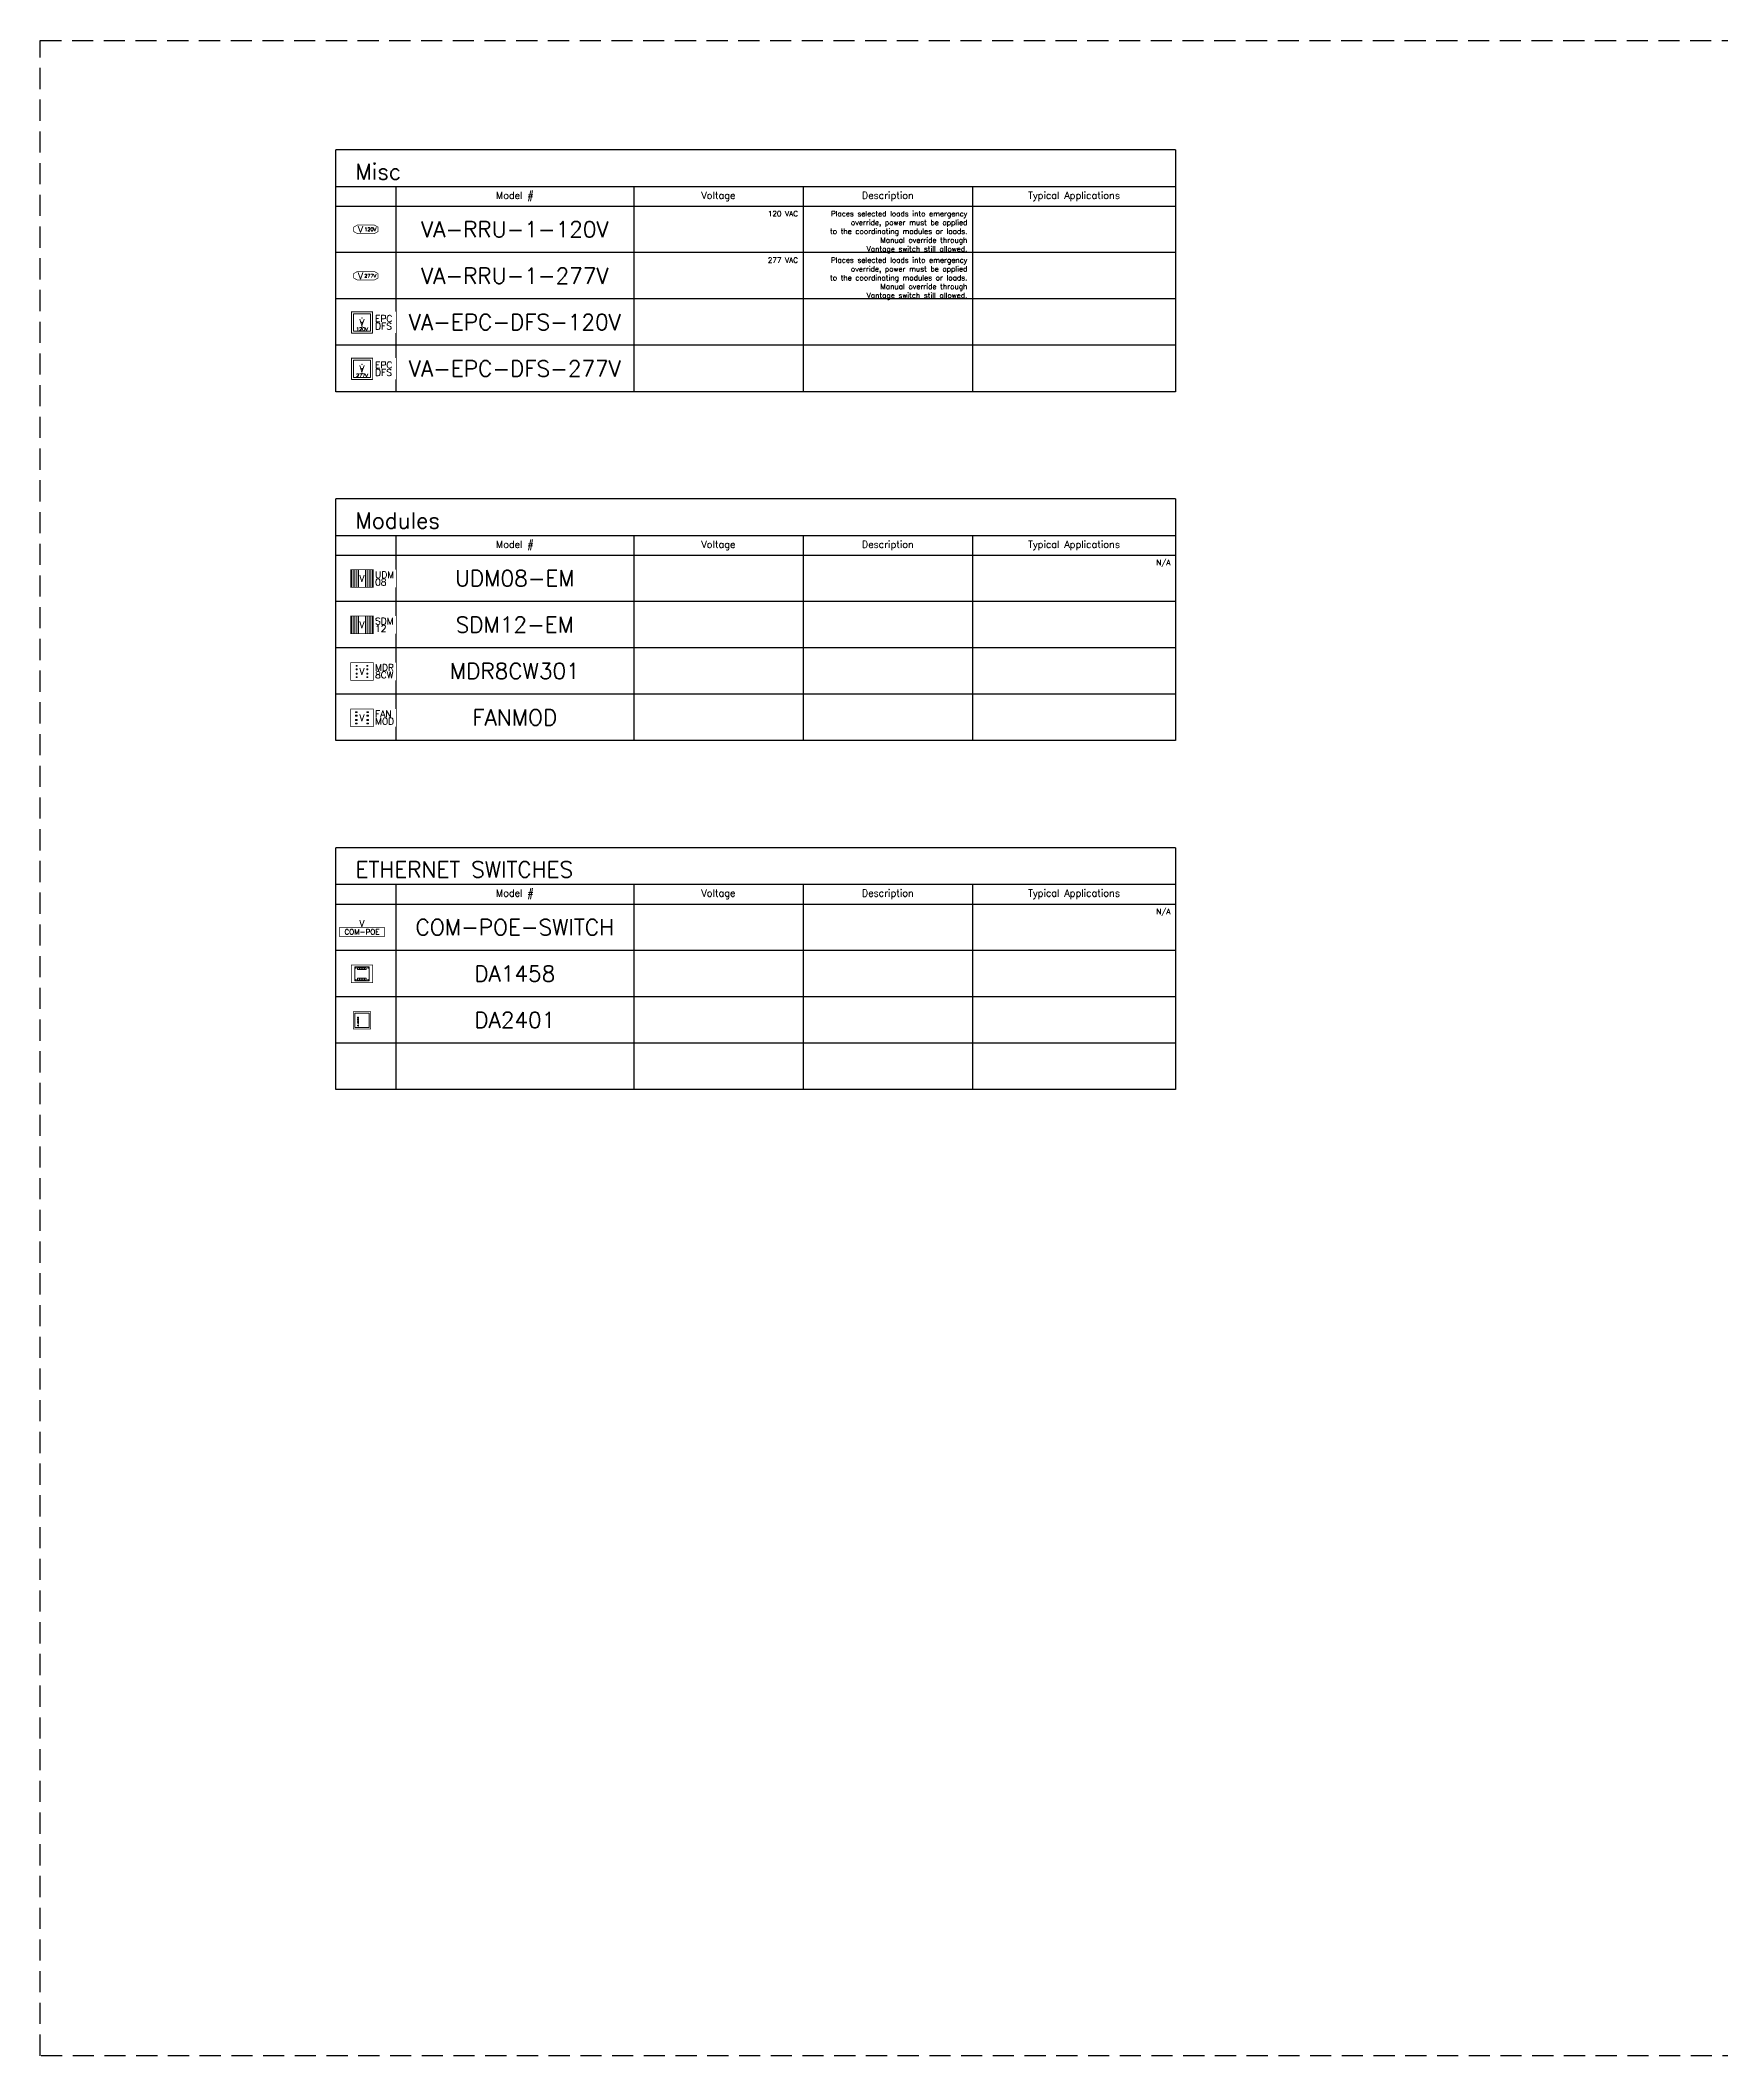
# Model space of a CAD drawing. Header units: inches. Extents: x -13775 to 9910, y -4933 to 5507.
# Drawn here: x -7856 to -5948, y -888 to 1399 of the extents above; entities that cross this region are included whole.
import ezdxf
from ezdxf.enums import TextEntityAlignment as Align

# ---------------------------------------------------------------- set-up
doc = ezdxf.new("R2010")
doc.units = ezdxf.units.IN
doc.header["$LTSCALE"] = 48
doc.header["$MEASUREMENT"] = 0
doc.linetypes.add('DASHED', pattern=[0.75, 0.5, -0.25])
doc.layers.add('Boxes', color=7, linetype='Continuous')
doc.layers.add('Text', color=7, linetype='Continuous')
doc.layers.add('WATTSTOPPER', color=160, linetype='Continuous', lineweight=0)
doc.styles.add('ROMANC', font='COMPLEX.SHX')
doc.styles.add('ROMANS', font='ROMANS')
doc.styles.add('WSNotes', font='complex.shx', dxfattribs={"height": 18})

# ---------------------------------------------------------------- blocks, each defined once
blk = doc.blocks.new('VA-RRU-1-120V')
at = {"style": 'ROMANC'}
blk.add_attdef('CIRCUIT', text='', height=6, dxfattribs=at).set_placement((-14.7, -18.6), align=Align.TOP_CENTER)
at = {"style": 'WSNotes', "flags": 1}
blk.add_attdef('ROOMID', (30.8, -17.4), '', height=10.6, dxfattribs=at)
at = {"linetype": 'Continuous'}
blk.add_wipeout([(9.7, -4.8), (-9.7, -4.8), (-13.8, -2.5), (-13.8, 2.5), (-9.7, 4.8), (9.7, 4.8), (13.8, 2.5), (13.8, -2.5)], dxfattribs=at)
at = {"linetype": 'Continuous', "const_width": 0.75}
blk.add_lwpolyline([(9.7, -4.8), (-9.7, -4.8), (-13.8, -2.5), (-13.8, 2.5), (-9.7, 4.8), (9.7, 4.8), (13.8, 2.5), (13.8, -2.5)], close=True, dxfattribs=at)
at = {"style": 'ROMANC'}
for s, height, p in [('V', 7.51, (-6.2, 0)), ('120V', 4, (5, 0))]:
    blk.add_text(s, height=height, dxfattribs=at).set_placement(p, align=Align.MIDDLE_CENTER)
for tag, p in [('PANELID', (-32.2, -17.4)), ('PAIR', (7, -17.6))]:
    blk.add_attdef(tag, p, '', height=6, dxfattribs=at)
blk = doc.blocks.new('VA-RRU-1-277V')
at = {"style": 'ROMANC'}
blk.add_attdef('CIRCUIT', text='', height=6, dxfattribs=at).set_placement((-14.7, -18.6), align=Align.TOP_CENTER)
at = {"style": 'WSNotes', "flags": 1}
blk.add_attdef('ROOMID', (30.8, -17.4), '', height=10.6, dxfattribs=at)
at = {"linetype": 'Continuous'}
blk.add_wipeout([(9.7, -4.8), (-9.7, -4.8), (-13.8, -2.5), (-13.8, 2.5), (-9.7, 4.8), (9.7, 4.8), (13.8, 2.5), (13.8, -2.5)], dxfattribs=at)
at = {"linetype": 'Continuous', "const_width": 0.75}
blk.add_lwpolyline([(9.7, -4.8), (-9.7, -4.8), (-13.8, -2.5), (-13.8, 2.5), (-9.7, 4.8), (9.7, 4.8), (13.8, 2.5), (13.8, -2.5)], close=True, dxfattribs=at)
at = {"style": 'ROMANC'}
for s, height, p in [('V', 7.51, (-6.2, 0)), ('277V', 4, (5, 0))]:
    blk.add_text(s, height=height, dxfattribs=at).set_placement(p, align=Align.MIDDLE_CENTER)
for tag, p in [('PANELID', (-32.2, -17.4)), ('PAIR', (7, -17.6))]:
    blk.add_attdef(tag, p, '', height=6, dxfattribs=at)
blk = doc.blocks.new('UDM08-EM')
blk.add_wipeout([(-12.9, 10), (38.6, 10), (38.6, -10), (-12.9, -10)])
for p, q in [((-12, -10), (-12, 10)), ((-10, -10), (-10, 10)), ((-8, -10), (-8, 10)), ((-6, -10), (-6, 10)), ((-4, -10.1), (-4, 9.9)), ((4, -10.1), (4, 9.9)), ((6, -10), (6, 10)), ((8, -10), (8, 10)), ((10, -10), (10, 10)), ((12, -10), (12, 10))]:
    blk.add_line(p, q)
at = {"linetype": 'Continuous', "const_width": 0.75}
blk.add_lwpolyline([(-12.9, 10), (12.9, 10), (12.9, -10), (-12.9, -10)], close=True, dxfattribs=at)
at = {"style": 'ROMANC'}
blk.add_text('V', height=7.51, dxfattribs=at).set_placement((0, 0), align=Align.MIDDLE_CENTER)
for s, p in [('UDM', (14.9, 0.6)), ('08', (14.9, -7.8))]:
    blk.add_text(s, height=7.51, dxfattribs=at).set_placement(p)
at = {"flags": 1}
for tag, p, height, style in [('VMAIN', (39.6, 9.2), 6, 'ROMANC'), ('VSECONDARY', (39.6, 2), 6, 'ROMANC'), ('VAUXILIARY', (39.6, -5.1), 6, 'ROMANC'), ('ROOMID', (39.6, -17.4), 10.6, 'WSNotes')]:
    blk.add_attdef(tag, p, '', height=height, dxfattribs=dict(at, style=style))
at = {"style": 'ROMANC'}
for tag, p in [('PANELID', (-23.4, -17.4)), ('PAIR', (15.8, -17.6))]:
    blk.add_attdef(tag, p, '', height=6, dxfattribs=at)
blk.add_attdef('CIRCUIT', text='', height=6, dxfattribs=at).set_placement((-5.9, -18.6), align=Align.TOP_CENTER)
blk = doc.blocks.new('SDM12-EM')
blk.add_wipeout([(-12.9, 10), (38.6, 10), (38.6, -10), (-12.9, -10)])
for p, q in [((-12, -10), (-12, 10)), ((-10, -10), (-10, 10)), ((-8, -10), (-8, 10)), ((-6, -10), (-6, 10)), ((-4, -10.1), (-4, 9.9)), ((4, -10.1), (4, 9.9)), ((6, -10), (6, 10)), ((8, -10), (8, 10)), ((10, -10), (10, 10)), ((12, -10), (12, 10))]:
    blk.add_line(p, q)
at = {"linetype": 'Continuous', "const_width": 0.75}
blk.add_lwpolyline([(-12.9, 10), (12.9, 10), (12.9, -10), (-12.9, -10)], close=True, dxfattribs=at)
at = {"style": 'ROMANC'}
blk.add_text('V', height=7.51, dxfattribs=at).set_placement((0, 0), align=Align.MIDDLE_CENTER)
for s, p in [('SDM', (14.9, 0.6)), ('12', (14.9, -7.8))]:
    blk.add_text(s, height=7.51, dxfattribs=at).set_placement(p)
at = {"flags": 1}
for tag, p, height, style in [('VMAIN', (39.6, 9.2), 6, 'ROMANC'), ('VSECONDARY', (39.6, 2), 6, 'ROMANC'), ('VAUXILIARY', (39.6, -5.1), 6, 'ROMANC'), ('ROOMID', (39.6, -17.4), 10.6, 'WSNotes')]:
    blk.add_attdef(tag, p, '', height=height, dxfattribs=dict(at, style=style))
at = {"style": 'ROMANC'}
for tag, p in [('PANELID', (-23.4, -17.4)), ('PAIR', (15.8, -17.6))]:
    blk.add_attdef(tag, p, '', height=6, dxfattribs=at)
blk.add_attdef('CIRCUIT', text='', height=6, dxfattribs=at).set_placement((-5.9, -18.6), align=Align.TOP_CENTER)
blk = doc.blocks.new('MDR8CW301')
blk.add_wipeout([(-12.9, 10), (38.6, 10), (38.6, -10), (-12.9, -10)])
at = {"linetype": 'Continuous', "const_width": 0.75}
blk.add_lwpolyline([(-12.9, 10), (12.9, 10), (12.9, -10), (-12.9, -10)], close=True, dxfattribs=at)
for points in [[(-5.5, 6.8), (-6.5, 6.8), (-6.5, 5.9), (-5.5, 5.9)], [(-5.5, 2.8), (-6.5, 2.8), (-6.5, 1.9), (-5.5, 1.9)], [(5.5, 6.8), (6.5, 6.8), (6.5, 5.9), (5.5, 5.9)], [(5.5, 2.8), (6.5, 2.8), (6.5, 1.9), (5.5, 1.9)], [(-5.5, -3), (-6.5, -3), (-6.5, -2.1), (-5.5, -2.1)], [(-5.5, -7), (-6.5, -7), (-6.5, -6.1), (-5.5, -6.1)], [(5.5, -3), (6.5, -3), (6.5, -2.1), (5.5, -2.1)], [(5.5, -7), (6.5, -7), (6.5, -6.1), (5.5, -6.1)]]:
    blk.add_lwpolyline(points, close=True)
at = {"style": 'ROMANC'}
blk.add_text('V', height=7.51, dxfattribs=at).set_placement((0, 0), align=Align.MIDDLE_CENTER)
for s, p in [('MDR', (14.9, 0.6)), ('8CW', (14.9, -7.8))]:
    blk.add_text(s, height=7.51, dxfattribs=at).set_placement(p)
at = {"flags": 1}
for tag, p, height, style in [('VMAIN', (39.6, 9.2), 6, 'ROMANC'), ('VSECONDARY', (39.6, 2), 6, 'ROMANC'), ('VAUXILIARY', (39.6, -5.1), 6, 'ROMANC'), ('ROOMID', (39.6, -17.4), 10.6, 'WSNotes')]:
    blk.add_attdef(tag, p, '', height=height, dxfattribs=dict(at, style=style))
at = {"style": 'ROMANC'}
for tag, p in [('PANELID', (-23.4, -17.4)), ('PAIR', (15.8, -17.6))]:
    blk.add_attdef(tag, p, '', height=6, dxfattribs=at)
blk.add_attdef('CIRCUIT', text='', height=6, dxfattribs=at).set_placement((-5.9, -18.6), align=Align.TOP_CENTER)
blk = doc.blocks.new('VA-EPC-DFS-120V')
blk.add_wipeout([(-12.1, 12.1), (38.6, 12.1), (38.6, -12.1), (-12.1, -12.1)])
for p, q in [((-12.1, -12.1), (-12.1, 12.1)), ((-12.1, 12.1), (12.1, 12.1)), ((12.1, -12.1), (12.1, 12.1)), ((-12.1, -12.1), (12.1, -12.1))]:
    blk.add_line(p, q)
at = {"linetype": 'Continuous', "const_width": 0.75}
blk.add_lwpolyline([(-12.1, 12.1), (12.1, 12.1), (12.1, -12.1), (-12.1, -12.1)], close=True, dxfattribs=at)
at = {"linetype": 'Continuous'}
blk.add_lwpolyline([(9.8, 9.6), (9.8, -9.6, -0.414214), (9.6, -9.8), (-9.6, -9.8, -0.414214), (-9.8, -9.6), (-9.8, 9.6, -0.414214), (-9.6, 9.8), (9.6, 9.8, -0.414214)], format="xyb", close=True, dxfattribs=at)
for centre, radius in [((0, 0), 0.5), ((0, 5), 0.25), ((0, -5), 0.25)]:
    blk.add_circle(centre, radius)
at = {"style": 'ROMANC'}
for s, height, p in [('V', 7.51, (0, 0)), ('120V', 4, (0, -7.6))]:
    blk.add_text(s, height=height, dxfattribs=at).set_placement(p, align=Align.MIDDLE_CENTER)
for s, p in [('EPC', (14.9, 0.6)), ('DFS', (14.9, -7.8))]:
    blk.add_text(s, height=7.51, dxfattribs=at).set_placement(p)
for tag, p in [('PANELID', (-23.4, -19.5)), ('PAIR', (15.8, -19.7))]:
    blk.add_attdef(tag, p, '', height=6, dxfattribs=at)
blk.add_attdef('CIRCUIT', text='', height=6, dxfattribs=at).set_placement((-5.9, -20.7), align=Align.TOP_CENTER)
at = {"style": 'WSNotes', "flags": 1}
blk.add_attdef('ROOMID', (39.6, -17.4), '', height=10.6, dxfattribs=at)
blk = doc.blocks.new('VA-EPC-DFS-277V')
blk.add_wipeout([(-12.1, 12.1), (38.6, 12.1), (38.6, -12.1), (-12.1, -12.1)])
for p, q in [((-12.1, -12.1), (-12.1, 12.1)), ((-12.1, 12.1), (12.1, 12.1)), ((-12.1, -12.1), (12.1, -12.1))]:
    blk.add_line(p, q)
at = {"linetype": 'Continuous', "const_width": 0.75}
blk.add_lwpolyline([(-12.1, 12.1), (12.1, 12.1), (12.1, -12.1), (-12.1, -12.1)], close=True, dxfattribs=at)
at = {"linetype": 'Continuous'}
blk.add_lwpolyline([(9.8, 9.6), (9.8, -9.6, -0.414214), (9.6, -9.8), (-9.6, -9.8, -0.414214), (-9.8, -9.6), (-9.8, 9.6, -0.414214), (-9.6, 9.8), (9.6, 9.8, -0.414214)], format="xyb", close=True, dxfattribs=at)
for centre, radius in [((0, 0), 0.5), ((0, 5), 0.25), ((0, -5), 0.25)]:
    blk.add_circle(centre, radius)
at = {"style": 'ROMANC'}
for s, height, p in [('V', 7.51, (0, 0)), ('277V', 4, (0, -7.6))]:
    blk.add_text(s, height=height, dxfattribs=at).set_placement(p, align=Align.MIDDLE_CENTER)
for s, p in [('EPC', (14.9, 0.6)), ('DFS', (14.9, -7.8))]:
    blk.add_text(s, height=7.51, dxfattribs=at).set_placement(p)
for tag, p in [('PANELID', (-23.4, -19.5)), ('PAIR', (15.8, -19.7))]:
    blk.add_attdef(tag, p, '', height=6, dxfattribs=at)
blk.add_attdef('CIRCUIT', text='', height=6, dxfattribs=at).set_placement((-5.9, -20.7), align=Align.TOP_CENTER)
at = {"style": 'WSNotes', "flags": 1}
blk.add_attdef('ROOMID', (39.6, -17.4), '', height=10.6, dxfattribs=at)
blk = doc.blocks.new('FANMOD')
blk.add_wipeout([(-12.9, 10), (38.6, 10), (38.6, -10), (-12.9, -10)])
at = {"linetype": 'Continuous', "const_width": 0.75}
blk.add_lwpolyline([(-12.9, 10), (12.9, 10), (12.9, -10), (-12.9, -10)], close=True, dxfattribs=at)
for points in [[(-5.5, 6.8), (-7.4, 6.8), (-7.4, 5.9), (-5.5, 5.9)], [(-5.5, 2.8), (-7.4, 2.8), (-7.4, 1.9), (-5.5, 1.9)], [(5.5, 6.8), (7.4, 6.8), (7.4, 5.9), (5.5, 5.9)], [(5.5, 2.8), (7.4, 2.8), (7.4, 1.9), (5.5, 1.9)], [(-5.5, -3), (-7.4, -3), (-7.4, -2.1), (-5.5, -2.1)], [(-5.5, -7), (-7.4, -7), (-7.4, -6.1), (-5.5, -6.1)], [(5.5, -3), (7.4, -3), (7.4, -2.1), (5.5, -2.1)], [(5.5, -7), (7.4, -7), (7.4, -6.1), (5.5, -6.1)]]:
    blk.add_lwpolyline(points, close=True)
at = {"style": 'ROMANC'}
blk.add_text('V', height=7.51, dxfattribs=at).set_placement((0, 0), align=Align.MIDDLE_CENTER)
for s, p in [('FAN', (14.9, 0.6)), ('MOD', (14.9, -7.8))]:
    blk.add_text(s, height=7.51, dxfattribs=at).set_placement(p)
at = {"flags": 1}
for tag, p, height, style in [('VMAIN', (39.6, 9.2), 6, 'ROMANC'), ('VSECONDARY', (39.6, 2), 6, 'ROMANC'), ('VAUXILIARY', (39.6, -5.1), 6, 'ROMANC'), ('ROOMID', (39.6, -17.4), 10.6, 'WSNotes')]:
    blk.add_attdef(tag, p, '', height=height, dxfattribs=dict(at, style=style))
at = {"style": 'ROMANC'}
for tag, p in [('PANELID', (-23.4, -17.4)), ('PAIR', (15.8, -17.6))]:
    blk.add_attdef(tag, p, '', height=6, dxfattribs=at)
blk.add_attdef('CIRCUIT', text='', height=6, dxfattribs=at).set_placement((-5.9, -18.6), align=Align.TOP_CENTER)
blk = doc.blocks.new('COM-POE-SWITCH')
at = {"flags": 1}
for tag, p, height, style in [('VLANCONNECTIONBIT', (39.6, 30.7), 6, 'ROMANC'), ('VETHERNETPORTS', (39.6, 23.5), 6, 'ROMANC'), ('VPOEPORTS', (39.6, 16.4), 6, 'ROMANC'), ('VMAIN', (39.6, 9.2), 6, 'ROMANC'), ('VSECONDARY', (39.6, 2), 6, 'ROMANC'), ('VAUXILIARY', (39.6, -5.1), 6, 'ROMANC'), ('ROOMID', (39.6, -17.4), 10.6, 'WSNotes')]:
    blk.add_attdef(tag, p, '', height=height, dxfattribs=dict(at, style=style))
blk.add_wipeout([(-25.7, 10), (25.7, 10), (25.7, -10), (-25.7, -10)])
at = {"linetype": 'Continuous', "const_width": 0.75}
blk.add_lwpolyline([(-25.7, 0), (25.7, 0), (25.7, -10), (-25.7, -10)], close=True, dxfattribs=at)
at = {"style": 'ROMANC'}
for s, height, p in [('V', 7.51, (0, 4.6)), ('COM-POE', 6, (0, -5))]:
    blk.add_text(s, height=height, dxfattribs=at).set_placement(p, align=Align.MIDDLE_CENTER)
for tag, p in [('PANELID', (-23.4, -17.4)), ('PAIR', (15.8, -17.6))]:
    blk.add_attdef(tag, p, '', height=6, dxfattribs=at)
blk.add_attdef('CIRCUIT', text='', height=6, dxfattribs=at).set_placement((-5.9, -18.6), align=Align.TOP_CENTER)
blk = doc.blocks.new('DA1458')
at = {"flags": 1}
for tag, p, height, style in [('VLANCONNECTIONBIT', (39.6, 30.7), 6, 'ROMANC'), ('VETHERNETPORTS', (39.6, 23.5), 6, 'ROMANC'), ('VPOEPORTS', (39.6, 16.4), 6, 'ROMANC'), ('VMAIN', (39.6, 9.2), 6, 'ROMANC'), ('VSECONDARY', (39.6, 2), 6, 'ROMANC'), ('VAUXILIARY', (39.6, -5.1), 6, 'ROMANC'), ('ROOMID', (39.6, -17.4), 10.6, 'WSNotes')]:
    blk.add_attdef(tag, p, '', height=height, dxfattribs=dict(at, style=style))
at = {"linetype": 'Continuous'}
blk.add_wipeout([(12, -10), (-12, -10), (-12, 10), (12, 10)], dxfattribs=at)
at = {"linetype": 'Continuous', "const_width": 0.75}
blk.add_lwpolyline([(-12, 10), (12, 10), (12, -10), (-12, -10)], close=True, dxfattribs=at)
at = {"linetype": 'Continuous'}
blk.add_lwpolyline([(-8, 8), (8, 8), (8, -8), (-8, -8)], close=True, dxfattribs=at)
for points in [[(-3, 5), (-5, 5), (-5, 7), (-3, 7)], [(-0.3, 5), (-2.3, 5), (-2.3, 7), (-0.3, 7)], [(0.3, 5), (2.3, 5), (2.3, 7), (0.3, 7)], [(2.9, 5), (4.9, 5), (4.9, 7), (2.9, 7)], [(-3, -5), (-5, -5), (-5, -7), (-3, -7)], [(-0.3, -5), (-2.3, -5), (-2.3, -7), (-0.3, -7)], [(0.3, -5), (2.3, -5), (2.3, -7), (0.3, -7)], [(2.9, -5), (4.9, -5), (4.9, -7), (2.9, -7)]]:
    blk.add_lwpolyline(points, close=True)
for centre in [(-7, 7), (7, 7), (-7, -7), (7, -7)]:
    blk.add_circle(centre, 0.48)
at = {"style": 'ROMANC'}
for tag, p in [('PANELID', (-23.4, -17.4)), ('PAIR', (15.8, -17.6))]:
    blk.add_attdef(tag, p, '', height=6, dxfattribs=at)
blk.add_attdef('CIRCUIT', text='', height=6, dxfattribs=at).set_placement((-5.9, -18.6), align=Align.TOP_CENTER)
blk = doc.blocks.new('DA2401')
at = {"linetype": 'Continuous', "const_width": 0.75}
blk.add_lwpolyline([(-10, 10), (10, 10), (10, -10), (-10, -10)], close=True, dxfattribs=at)
at = {"linetype": 'Continuous'}
blk.add_lwpolyline([(-8, 8), (8, 8), (8, -8), (-8, -8)], close=True, dxfattribs=at)
for centre in [(-4.5, 3.1), (-4.5, 1.1), (-4.5, -0.9), (-4.5, -2.9), (-4.5, -5.9)]:
    blk.add_circle(centre, 0.65)
at = {"flags": 1}
for tag, p, height, style in [('VLANCONNECTIONBIT', (39.6, 30.7), 6, 'ROMANC'), ('VETHERNETPORTS', (39.6, 23.5), 6, 'ROMANC'), ('VPOEPORTS', (39.6, 16.4), 6, 'ROMANC'), ('VMAIN', (39.6, 9.2), 6, 'ROMANC'), ('VSECONDARY', (39.6, 2), 6, 'ROMANC'), ('VAUXILIARY', (39.6, -5.1), 6, 'ROMANC'), ('ROOMID', (39.6, -17.4), 10.6, 'WSNotes')]:
    blk.add_attdef(tag, p, '', height=height, dxfattribs=dict(at, style=style))
at = {"style": 'ROMANC'}
for tag, p in [('PANELID', (-23.4, -17.4)), ('PAIR', (15.8, -17.6))]:
    blk.add_attdef(tag, p, '', height=6, dxfattribs=at)
blk.add_attdef('CIRCUIT', text='', height=6, dxfattribs=at).set_placement((-5.9, -18.6), align=Align.TOP_CENTER)

msp = doc.modelspace()

# ---------------------------------------------------------------- linework, layer by layer
at = {"layer": 'Boxes', "color": 2}
for p, q in [((-7452.6, 1232.8), (-7452.6, 1000.2)), ((-7182.6, 1232.8), (-7182.6, 1000.2)), ((-6990.5, 1232.8), (-6990.5, 1000.2)), ((-6798.3, 1232.8), (-6798.3, 1000.2)), ((-7452.6, 836.8), (-7452.6, 604.2)), ((-7182.6, 836.8), (-7182.6, 604.2)), ((-6990.5, 836.8), (-6990.5, 604.2)), ((-6798.3, 836.8), (-6798.3, 604.2)), ((-7452.6, 440.8), (-7452.6, 208.2)), ((-7182.6, 440.8), (-7182.6, 208.2)), ((-6990.5, 440.8), (-6990.5, 208.2)), ((-6798.3, 440.8), (-6798.3, 208.2))]:
    msp.add_line(p, q, dxfattribs=at)
at = {"layer": 'Boxes', "color": 1, "linetype": 'DASHED'}
msp.add_lwpolyline([(-7856, 1399), (-3259.2, 1399), (-3259.2, -888.3), (-7856, -888.3)], close=True, dxfattribs=at)
at = {"layer": 'Boxes', "color": 2}
for points in [[(-6567.9, 1274.6), (-7520.6, 1274.6)], [(-6567.9, 1274.6), (-6567.9, 1000.2), (-7520.6, 1000.2), (-7520.6, 1274.6)], [(-6567.9, 1232.8), (-7520.6, 1232.8)], [(-7520.6, 1210.8), (-6567.9, 1210.8)], [(-6567.9, 1158.2), (-7520.6, 1158.2)], [(-6567.9, 1105.5), (-7520.6, 1105.5)], [(-6567.9, 1052.9), (-7520.6, 1052.9)], [(-6567.9, 878.6), (-7520.6, 878.6)], [(-6567.9, 878.6), (-6567.9, 604.2), (-7520.6, 604.2), (-7520.6, 878.6)], [(-6567.9, 836.8), (-7520.6, 836.8)], [(-7520.6, 814.8), (-6567.9, 814.8)], [(-6567.9, 762.2), (-7520.6, 762.2)], [(-6567.9, 709.5), (-7520.6, 709.5)], [(-6567.9, 656.9), (-7520.6, 656.9)], [(-6567.9, 482.6), (-7520.6, 482.6)], [(-6567.9, 482.6), (-6567.9, 208.2), (-7520.6, 208.2), (-7520.6, 482.6)], [(-6567.9, 440.8), (-7520.6, 440.8)], [(-7520.6, 418.8), (-6567.9, 418.8)], [(-6567.9, 366.2), (-7520.6, 366.2)], [(-6567.9, 313.5), (-7520.6, 313.5)], [(-6567.9, 260.9), (-7520.6, 260.9)]]:
    msp.add_lwpolyline(points, dxfattribs=at)

# ---------------------------------------------------------------- block references
at = {"layer": 'WATTSTOPPER', "color": 2}
msp.add_blockref('DA2401', (-7491, 286.8), dxfattribs=at)

# ---------------------------------------------------------------- texts
at = {"layer": 'Text', "color": 2, "style": 'ROMANS'}
for s, insert, char_height, attachment_point in [('Misc', (-7498.3, 1250), 18, 4), ('Model #', (-7317.6, 1221.8), 8, 5), ('Voltage', (-7086.6, 1221.8), 8, 5), ('Description', (-6894.4, 1221.8), 8, 5), ('Typical Applications', (-6683.1, 1221.8), 8, 5), ('VA-RRU-1-120V', (-7317.6, 1184.5), 18, 5), ('120 VAC', (-6996.3, 1205.3), 6, 3), ('Places selected loads into emergency \\Poverride, power must be applied \\Pto the coordinating modules or loads.\\PManual override through \\PVantage switch still allowed.', (-6804.1, 1205.3), 6, 3), ('277 VAC', (-6996.3, 1152.6), 6, 3), ('Places selected loads into emergency \\Poverride, power must be applied \\Pto the coordinating modules or loads.\\PManual override through \\PVantage switch still allowed.', (-6804.1, 1152.6), 6, 3), ('VA-RRU-1-277V', (-7317.6, 1131.8), 18, 5), ('VA-EPC-DFS-120V', (-7317.6, 1079.2), 18, 5), ('VA-EPC-DFS-277V', (-7317.6, 1026.5), 18, 5), ('Modules', (-7498.3, 854), 18, 4), ('Model #', (-7317.6, 825.8), 8, 5), ('Voltage', (-7086.6, 825.8), 8, 5), ('Description', (-6894.4, 825.8), 8, 5), ('Typical Applications', (-6683.1, 825.8), 8, 5), ('N/A', (-6573.7, 809.3), 6, 3), ('UDM08-EM', (-7317.6, 788.5), 18, 5), ('SDM12-EM', (-7317.6, 735.8), 18, 5), ('MDR8CW301', (-7317.6, 683.2), 18, 5), ('FANMOD', (-7317.6, 630.5), 18, 5), ('ETHERNET SWITCHES', (-7498.3, 458), 18, 4), ('Model #', (-7317.6, 429.8), 8, 5), ('Voltage', (-7086.6, 429.8), 8, 5), ('Description', (-6894.4, 429.8), 8, 5), ('Typical Applications', (-6683.1, 429.8), 8, 5), ('N/A', (-6573.7, 413.3), 6, 3), ('COM-POE-SWITCH', (-7317.6, 392.5), 18, 5), ('DA1458', (-7317.6, 339.8), 18, 5), ('DA2401', (-7317.6, 287.2), 18, 5)]:
    msp.add_mtext(s, dxfattribs=dict(at, insert=insert, char_height=char_height, attachment_point=attachment_point))

# ---------------------------------------------------------------- next in the draw order: block references
at = {"layer": 'WATTSTOPPER'}
for name, p in [('VA-RRU-1-120V', (-7486.6, 1184.5)), ('VA-RRU-1-277V', (-7486.6, 1131.8))]:
    msp.add_blockref(name, p, dxfattribs=at)
at = {"layer": 'WATTSTOPPER', "color": 2}
for name, p in [('VA-EPC-DFS-120V', (-7491, 1078.8)), ('VA-EPC-DFS-277V', (-7491, 1026.2)), ('UDM08-EM', (-7491, 788.1)), ('SDM12-EM', (-7491, 735.5)), ('MDR8CW301', (-7491, 682.8)), ('FANMOD', (-7491, 630.2)), ('COM-POE-SWITCH', (-7491, 392.1)), ('DA1458', (-7491, 339.5))]:
    msp.add_blockref(name, p, dxfattribs=at)

doc.saveas('drawing.dxf')
